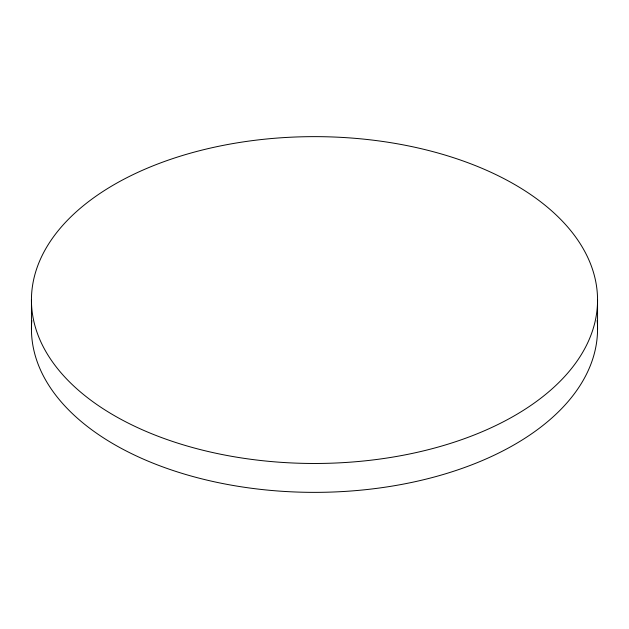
<?xml version="1.0" encoding="UTF-8"?>
<svg xmlns="http://www.w3.org/2000/svg" width="629" height="629" viewBox="0 0 629 629"><rect width="100%" height="100%" fill="white"/><g stroke="black" fill="none" stroke-linecap="round" stroke-linejoin="round"><path stroke-width="0.94" d="M597.55 300.057A283.05 163.414 0 0 1 172.975 441.582A283.05 163.414 0 0 1 172.975 158.532A283.05 163.414 0 0 1 597.55 300.057L597.55 328.943M31.45 300.057L31.45 328.943M597.173 320.491A283.05 163.414 0 0 1 314.5 492.365A283.05 163.414 0 0 1 31.827 320.491"/></g></svg>
